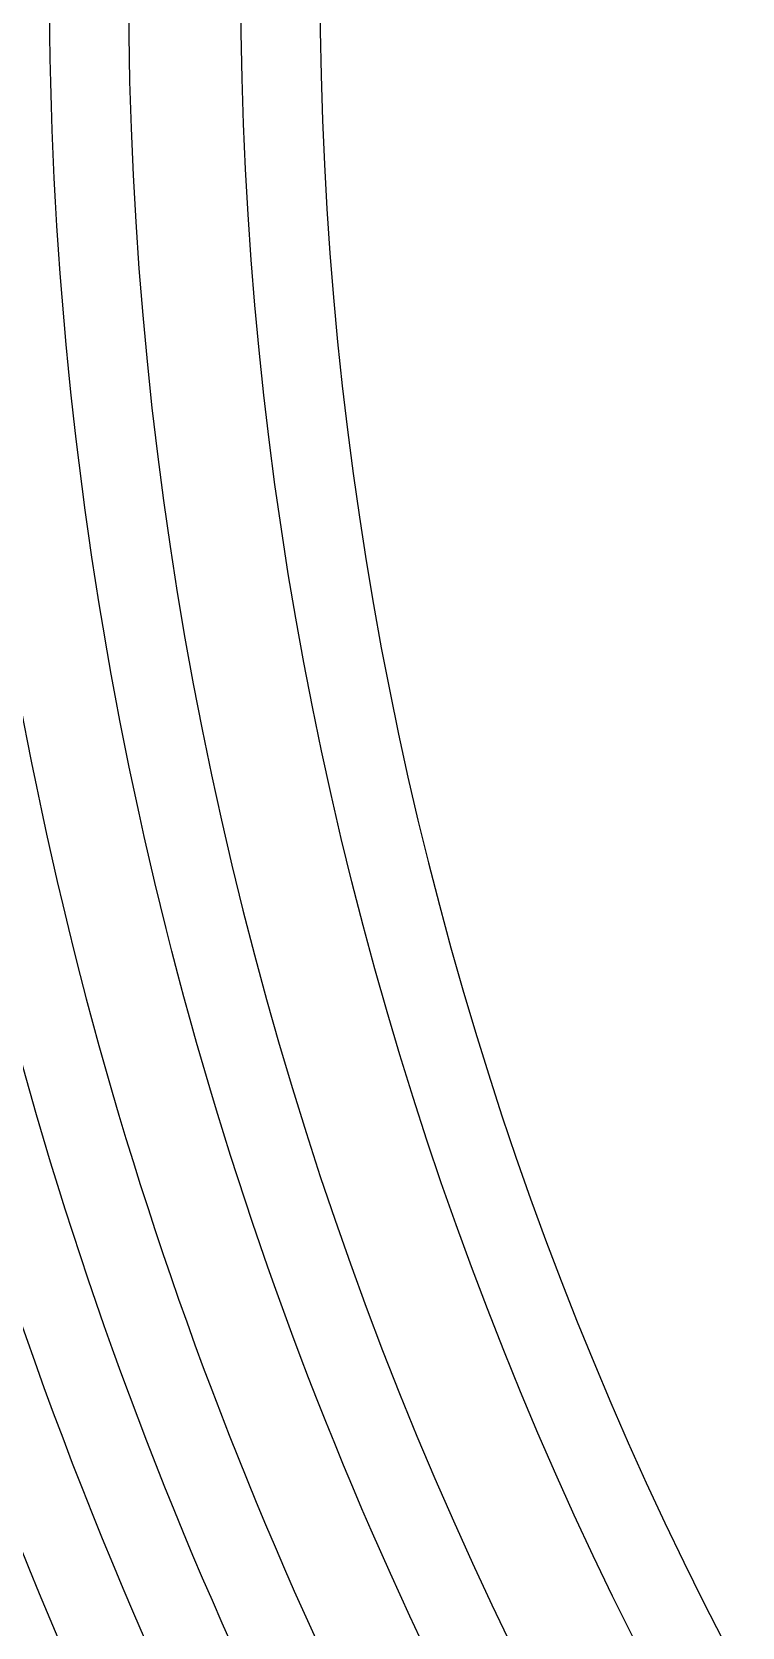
# Model space of a CAD drawing. Header units: millimetres. Extents: x 3440 to 3572, y 2 to 96.
# Drawn here: x 3531.438 to 3532.809, y 62.991 to 66.073 of the extents above; entities that cross this region are included whole.
import ezdxf

# ---------------------------------------------------------------- set-up
doc = ezdxf.new("R2010")
doc.units = ezdxf.units.MM
doc.header["$LTSCALE"] = 23.1
doc.layers.add('gbr-dxf', color=7, linetype='CONTINUOUS')

msp = doc.modelspace()

# ---------------------------------------------------------------- linework, layer by layer
at = {"layer": 'gbr-dxf', "linetype": 'Continuous'}
for points in [[(3530.9425, 66.3851, 0.198929), (3533.4461, 60.3414, -0.008685), (3533.4477, 60.3398), (3535.1243, 58.6635, -0.008773), (3535.1259, 58.6618, -0.121503), (3536.7459, 55.9779, -0.017805)], [(3536.5997, 55.9348, 0.121503), (3535.0165, 58.5557, -0.008636), (3535.0149, 58.5573), (3533.3383, 60.2336, -0.008712), (3533.3367, 60.2353, -0.198755), (3530.7901, 66.3816, -0.011889)], [(3536.9339, 56.0314, 0.121763), (3535.2624, 58.8013, -0.008691), (3535.2607, 58.803), (3533.4219, 60.6418, -0.008915), (3533.4202, 60.6435, -0.198702), (3531.1362, 66.1571, -0.011933)], [(3531.2886, 66.1606, 0.198897), (3533.5297, 60.7496, -0.008509), (3533.5313, 60.748), (3535.3702, 58.9091, -0.008751), (3535.3718, 58.9074, -0.121762), (3537.0802, 56.0743, -0.017203)], [(3537.2571, 56.1225, 0.122078), (3535.4998, 59.0388, -0.008495), (3535.4983, 59.0404), (3533.6594, 60.8793, -0.008901), (3533.6577, 60.881, -0.198823), (3531.4717, 66.161, -0.007746)], [(3531.6241, 66.1591, 0.198838), (3533.7672, 60.9871, -0.008522), (3533.7687, 60.9854), (3535.6076, 59.1466, -0.008926), (3535.6093, 59.1448, -0.121858), (3537.4016, 56.1712, -0.022069)], [(3537.6128, 56.2259, 0.12221), (3535.7631, 59.2987, -0.008815), (3535.7614, 59.3004), (3533.921, 61.1409, -0.01398), (3533.9182, 61.1438, -0.198689), (3531.8416, 66.1593, -0.007704)], [(3531.994, 66.1612, 0.198911), (3534.0288, 61.2487, -0.013711), (3534.0315, 61.2458), (3535.8676, 59.4098, -0.008541), (3535.8692, 59.4082, -0.122231), (3537.758, 56.2724, -0.016533)], [(3530.7906, 64.7211, 0.07327), (3531.552, 62.4805, -0.0085), (3531.553, 62.4785), (3531.7125, 62.1676, -0.007866), (3531.7134, 62.1658, 0.077048), (3533.2994, 59.9965, -0.013913), (3533.3024, 59.9937), (3534.8784, 58.4176, -0.008796)]]:
    msp.add_lwpolyline(points, format="xyb", dxfattribs=at)

doc.saveas('drawing.dxf')
